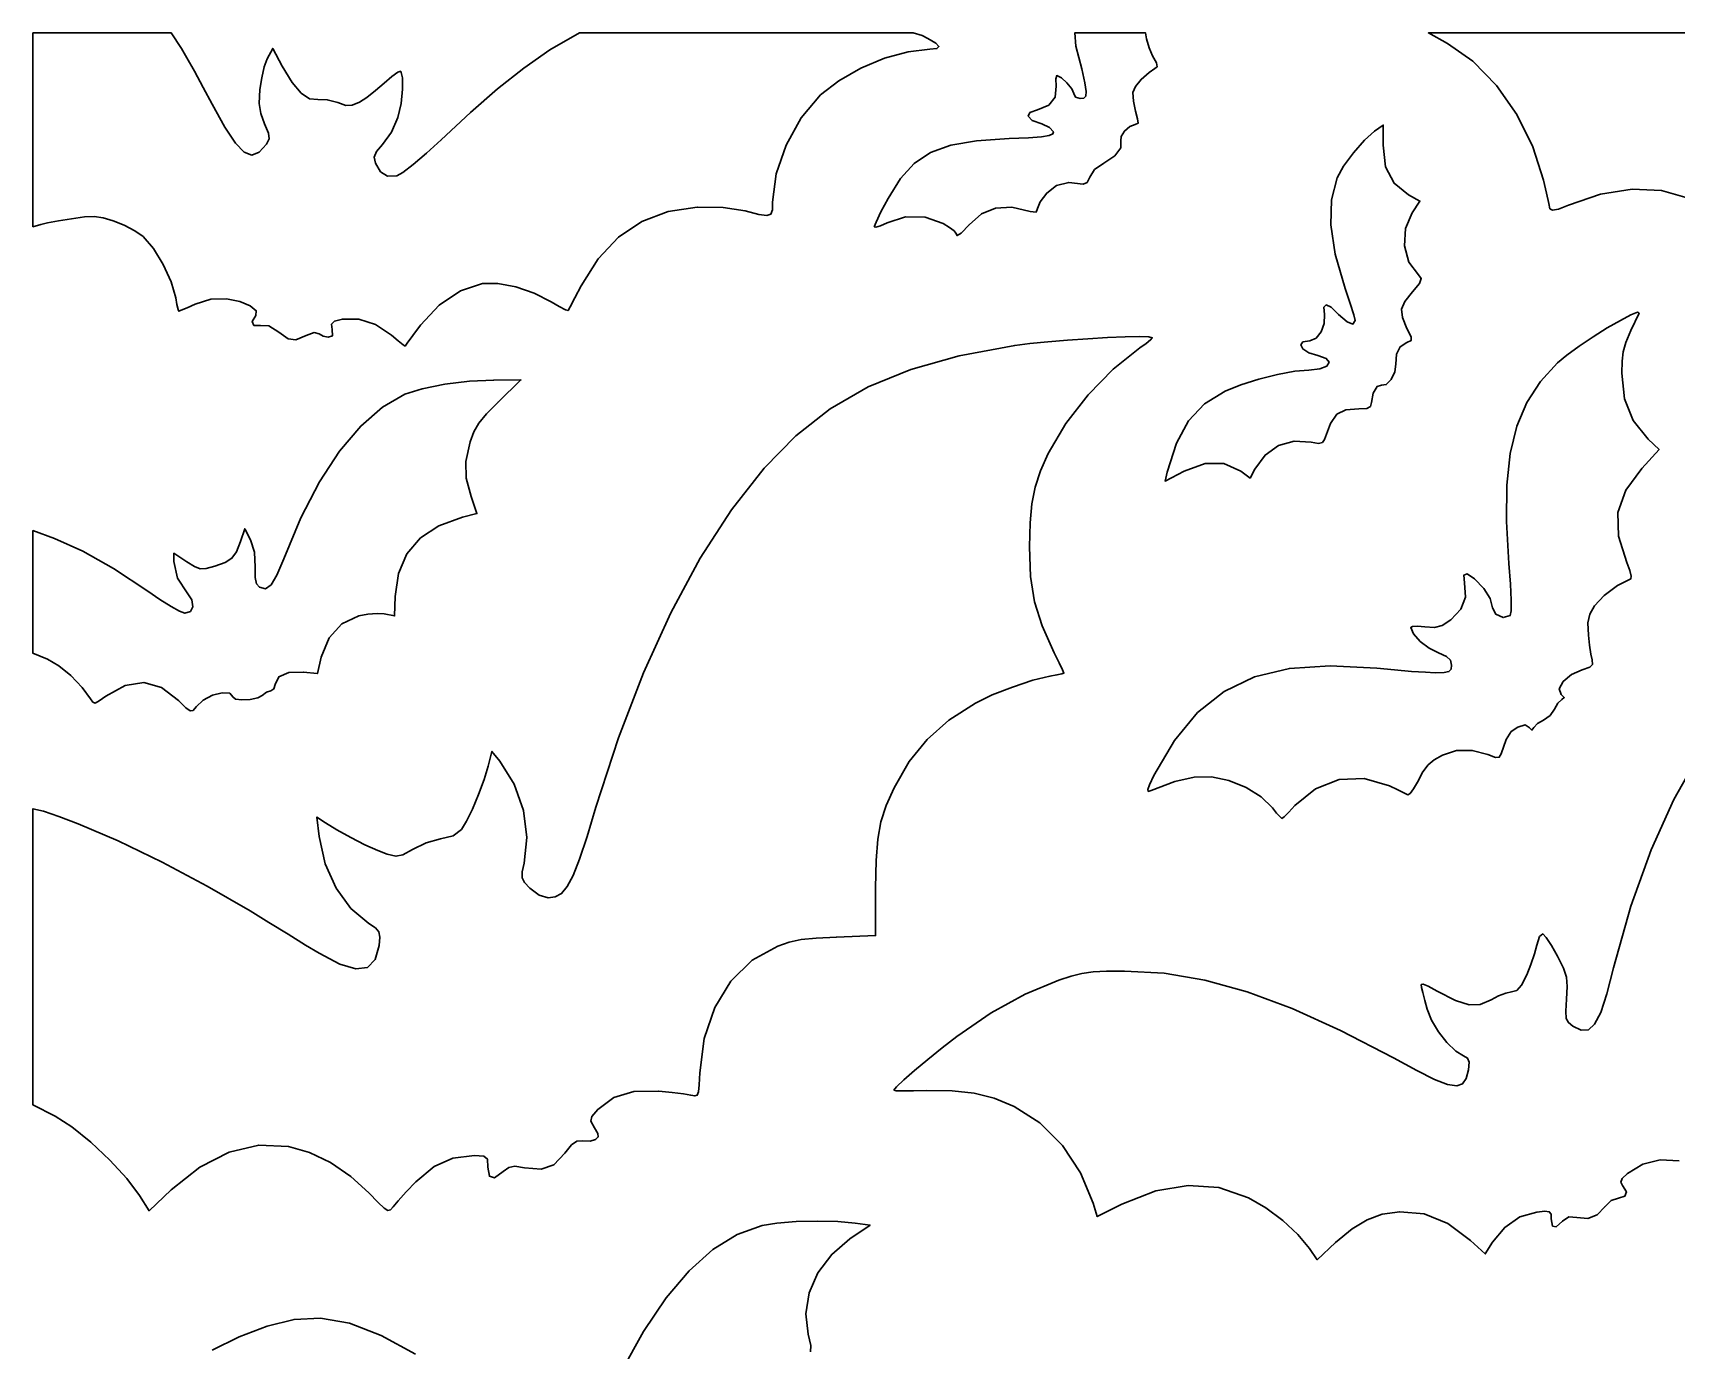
# Model space of a CAD drawing. Header units: millimetres. Extents: x -15 to 15, y -15 to 15.
# Drawn here: x -15 to -0.29, y 3.21 to 15 of the extents above; entities that cross this region are included whole.
import ezdxf

# ---------------------------------------------------------------- set-up
doc = ezdxf.new("R2010")
doc.units = ezdxf.units.MM
doc.layers.add('Векторный слой 1', color=7, linetype='Continuous', lineweight=30)

msp = doc.modelspace()

# ---------------------------------------------------------------- linework, layer by layer
at = {"layer": 'Векторный слой 1', "color": 18, "lineweight": 30, "true_color": 0x000000, "extrusion": (0, 0, -1)}
for points in [[(14.929, 13.285), (15, 13.265), (15, 13.265), (15, 15), (15, 15), (13.761, 15), (13.761, 15), (13.668, 14.859), (13.668, 14.859), (13.621, 14.777), (13.553, 14.656), (13.475, 14.512), (13.395, 14.362), (13.395, 14.362), (13.281, 14.157), (13.187, 14.014), (13.108, 13.932), (13.039, 13.906), (12.974, 13.931), (12.908, 14.005), (12.908, 14.005), (12.884, 14.052), (12.889, 14.103), (12.925, 14.187), (12.925, 14.187), (12.96, 14.277), (12.973, 14.369), (12.967, 14.492), (12.967, 14.492), (12.951, 14.597), (12.928, 14.696), (12.902, 14.768), (12.902, 14.768), (12.853, 14.861), (12.853, 14.861), (12.767, 14.703), (12.767, 14.703), (12.678, 14.556), (12.598, 14.459), (12.523, 14.409), (12.45, 14.403), (12.45, 14.403), (12.365, 14.401), (12.27, 14.376), (12.27, 14.376), (12.197, 14.35), (12.142, 14.352), (12.075, 14.38), (12.075, 14.38), (12.011, 14.421), (11.932, 14.483), (11.854, 14.551), (11.854, 14.551), (11.786, 14.611), (11.733, 14.649), (11.706, 14.656), (11.706, 14.656), (11.69, 14.599), (11.69, 14.495), (11.704, 14.368), (11.732, 14.244), (11.732, 14.244), (11.79, 14.111), (11.869, 14.002), (11.869, 14.002), (11.925, 13.938), (11.945, 13.889), (11.934, 13.835), (11.934, 13.835), (11.889, 13.757), (11.824, 13.718), (11.741, 13.72), (11.741, 13.72), (11.687, 13.751), (11.595, 13.822), (11.476, 13.922), (11.344, 14.042), (11.344, 14.042), (11.081, 14.286), (10.839, 14.5), (10.606, 14.685), (10.372, 14.848), (10.372, 14.848), (10.106, 15), (10.106, 15), (7.118, 15), (7.118, 15), (7.038, 14.975), (6.987, 14.95), (6.987, 14.95), (6.916, 14.907), (6.889, 14.877), (6.906, 14.859), (6.97, 14.853), (6.97, 14.853), (7.163, 14.831), (7.375, 14.773), (7.588, 14.683), (7.785, 14.571), (7.948, 14.444), (7.948, 14.444), (8.121, 14.24), (8.257, 13.996), (8.346, 13.737), (8.377, 13.484), (8.377, 13.484), (8.379, 13.415), (8.393, 13.376), (8.43, 13.364), (8.502, 13.375), (8.622, 13.406), (8.622, 13.406), (8.819, 13.438), (9.052, 13.441), (9.052, 13.441), (9.313, 13.402), (9.549, 13.312), (9.757, 13.17), (9.939, 12.978), (10.092, 12.736), (10.092, 12.736), (10.148, 12.628), (10.191, 12.548), (10.209, 12.515), (10.209, 12.515), (10.233, 12.522), (10.287, 12.551), (10.36, 12.594), (10.36, 12.594), (10.512, 12.671), (10.677, 12.726), (10.837, 12.756), (10.974, 12.756), (10.974, 12.756), (11.173, 12.691), (11.364, 12.564), (11.53, 12.384), (11.53, 12.384), (11.598, 12.291), (11.648, 12.224), (11.668, 12.197), (11.668, 12.197), (11.686, 12.209), (11.73, 12.243), (11.788, 12.293), (11.788, 12.293), (11.932, 12.39), (12.081, 12.439), (12.229, 12.438), (12.229, 12.438), (12.299, 12.42), (12.325, 12.394), (12.32, 12.346), (12.32, 12.346), (12.316, 12.289), (12.355, 12.275), (12.355, 12.275), (12.401, 12.284), (12.438, 12.305), (12.438, 12.305), (12.482, 12.317), (12.554, 12.29), (12.554, 12.29), (12.646, 12.252), (12.714, 12.261), (12.799, 12.322), (12.799, 12.322), (12.886, 12.377), (12.962, 12.38), (12.962, 12.38), (13.021, 12.381), (13.036, 12.416), (13.003, 12.471), (13.003, 12.471), (13, 12.513), (13.054, 12.558), (13.148, 12.596), (13.267, 12.619), (13.267, 12.619), (13.407, 12.616), (13.547, 12.571), (13.547, 12.571), (13.619, 12.54), (13.671, 12.518), (13.694, 12.509), (13.694, 12.509), (13.7, 12.525), (13.71, 12.568), (13.72, 12.629), (13.72, 12.629), (13.761, 12.771), (13.832, 12.927), (13.921, 13.07), (14.013, 13.176), (14.013, 13.176), (14.088, 13.229), (14.184, 13.28), (14.28, 13.319), (14.28, 13.319), (14.372, 13.344), (14.452, 13.355), (14.539, 13.352), (14.655, 13.337), (14.655, 13.337), (14.77, 13.318), (14.868, 13.299), (14.929, 13.285)], [(1.418, 13.426), (1.429, 13.474), (1.45, 13.565), (1.476, 13.681), (1.476, 13.681), (1.571, 13.98), (1.715, 14.268), (1.898, 14.528), (2.108, 14.746), (2.335, 14.906), (2.335, 14.906), (2.506, 15), (2.506, 15), (-0.833, 15)], [(0.19, 13.523), (0.419, 13.59), (0.682, 13.601), (0.965, 13.557), (1.253, 13.458), (1.253, 13.458), (1.343, 13.423), (1.396, 13.412), (1.418, 13.426)], [(4.989, 8.218), (5.014, 8.211), (5.019, 8.227), (5.003, 8.271), (4.963, 8.353), (4.963, 8.353), (4.779, 8.666), (4.572, 8.916), (4.336, 9.104), (4.064, 9.235), (3.75, 9.311), (3.387, 9.336), (2.967, 9.313), (2.967, 9.313), (2.81, 9.298), (2.659, 9.285), (2.532, 9.277), (2.445, 9.273), (2.445, 9.273), (2.366, 9.274), (2.322, 9.283), (2.303, 9.304), (2.299, 9.341), (2.299, 9.341), (2.309, 9.386), (2.345, 9.419), (2.416, 9.45), (2.416, 9.45), (2.5, 9.492), (2.581, 9.554), (2.641, 9.622), (2.665, 9.678), (2.665, 9.678), (2.648, 9.688), (2.603, 9.691), (2.539, 9.685), (2.539, 9.685), (2.451, 9.678), (2.384, 9.696), (2.306, 9.747), (2.306, 9.747), (2.216, 9.842), (2.175, 9.95), (2.182, 10.078), (2.182, 10.078), (2.188, 10.147), (2.159, 10.159), (2.093, 10.113), (2.093, 10.113), (2.011, 10.028), (1.954, 9.936), (1.933, 9.855), (1.933, 9.855), (1.902, 9.796), (1.837, 9.766), (1.775, 9.785), (1.775, 9.785), (1.766, 9.827), (1.766, 9.923), (1.772, 10.067), (1.786, 10.251), (1.786, 10.251), (1.808, 10.626), (1.805, 10.952), (1.774, 11.234), (1.715, 11.48), (1.625, 11.693), (1.504, 11.88), (1.35, 12.046), (1.35, 12.046), (1.267, 12.115), (1.157, 12.195), (1.032, 12.279), (0.905, 12.359), (0.788, 12.427), (0.693, 12.477), (0.633, 12.501), (0.62, 12.491), (0.62, 12.491), (0.693, 12.337), (0.739, 12.23), (0.763, 12.146), (0.773, 12.061), (0.775, 11.953), (0.775, 11.953), (0.751, 11.724), (0.674, 11.532), (0.538, 11.363), (0.538, 11.363), (0.441, 11.27), (0.441, 11.27), (0.596, 11.102), (0.596, 11.102), (0.739, 10.907), (0.809, 10.707), (0.805, 10.494), (0.731, 10.259), (0.731, 10.259), (0.703, 10.189), (0.69, 10.137), (0.694, 10.114), (0.694, 10.114), (0.813, 10.053), (0.933, 9.964), (1.019, 9.872), (1.019, 9.872), (1.062, 9.796), (1.078, 9.719), (1.074, 9.609), (1.074, 9.609), (1.064, 9.52), (1.052, 9.44), (1.04, 9.388), (1.04, 9.388), (1.036, 9.347), (1.062, 9.322), (1.13, 9.3), (1.13, 9.3), (1.226, 9.257), (1.3, 9.194), (1.335, 9.128), (1.317, 9.078), (1.317, 9.078), (1.29, 9.051), (1.312, 9.033), (1.312, 9.033), (1.347, 9.001), (1.378, 8.946), (1.378, 8.946), (1.417, 8.889), (1.475, 8.849), (1.475, 8.849), (1.53, 8.818), (1.561, 8.783), (1.561, 8.783), (1.579, 8.76), (1.604, 8.783), (1.604, 8.783), (1.641, 8.806), (1.706, 8.787), (1.706, 8.787), (1.764, 8.746), (1.809, 8.674), (1.856, 8.548), (1.856, 8.548), (1.872, 8.517), (1.905, 8.515), (1.975, 8.541), (1.975, 8.541), (2.114, 8.578), (2.254, 8.576), (2.38, 8.536), (2.38, 8.536), (2.455, 8.493), (2.509, 8.448), (2.555, 8.386), (2.605, 8.294), (2.605, 8.294), (2.64, 8.233), (2.67, 8.192), (2.689, 8.181), (2.689, 8.181), (2.719, 8.195), (2.779, 8.224), (2.856, 8.26), (2.856, 8.26), (3.08, 8.326), (3.306, 8.316), (3.518, 8.234), (3.703, 8.084), (3.703, 8.084), (3.757, 8.026), (3.799, 7.984), (3.819, 7.969), (3.819, 7.969), (3.834, 7.982), (3.865, 8.016), (3.903, 8.065), (3.903, 8.065), (4.004, 8.163), (4.139, 8.247), (4.292, 8.309), (4.447, 8.341), (4.447, 8.341), (4.603, 8.338), (4.777, 8.299), (4.989, 8.218)], [(14.868, 9.394), (15, 9.448), (15, 9.448), (15, 10.546), (15, 10.546), (14.807, 10.474), (14.807, 10.474), (14.552, 10.362), (14.279, 10.207), (13.971, 10.002), (13.971, 10.002), (13.862, 9.928), (13.763, 9.866), (13.686, 9.823), (13.64, 9.806), (13.64, 9.806), (13.589, 9.82), (13.567, 9.864), (13.577, 9.926), (13.62, 9.989), (13.62, 9.989), (13.706, 10.119), (13.738, 10.27), (13.738, 10.27), (13.738, 10.342), (13.738, 10.342), (13.622, 10.265), (13.622, 10.265), (13.553, 10.223), (13.503, 10.204), (13.448, 10.207), (13.37, 10.228), (13.37, 10.228), (13.277, 10.26), (13.218, 10.297), (13.178, 10.354), (13.142, 10.447), (13.142, 10.447), (13.103, 10.561), (13.103, 10.561), (13.052, 10.463), (13.052, 10.463), (13.017, 10.353), (13.01, 10.217), (13.01, 10.217), (13.01, 10.126), (12.997, 10.069), (12.97, 10.038), (12.97, 10.038), (12.918, 10.025), (12.868, 10.059), (12.815, 10.146), (12.754, 10.292), (12.754, 10.292), (12.601, 10.658), (12.433, 10.981), (12.254, 11.256), (12.065, 11.48), (11.87, 11.651), (11.67, 11.765), (11.67, 11.765), (11.514, 11.815), (11.313, 11.855), (11.092, 11.882), (10.874, 11.893), (10.874, 11.893), (10.631, 11.894), (10.631, 11.894), (10.835, 11.696), (10.835, 11.696), (10.939, 11.59), (11.008, 11.506), (11.053, 11.428), (11.085, 11.339), (11.085, 11.339), (11.123, 11.164), (11.121, 11.015), (11.077, 10.849), (11.077, 10.849), (11.024, 10.697), (11.024, 10.697), (11.155, 10.664), (11.155, 10.664), (11.365, 10.589), (11.531, 10.48), (11.651, 10.337), (11.727, 10.162), (11.756, 9.954), (11.756, 9.954), (11.761, 9.781), (11.761, 9.781), (11.854, 9.799), (11.854, 9.799), (11.919, 9.803), (12.001, 9.797), (12.081, 9.782), (12.081, 9.782), (12.233, 9.711), (12.348, 9.585), (12.418, 9.411), (12.418, 9.411), (12.453, 9.265), (12.453, 9.265), (12.579, 9.279), (12.579, 9.279), (12.709, 9.276), (12.798, 9.237), (12.83, 9.169), (12.83, 9.169), (12.842, 9.128), (12.87, 9.111), (12.87, 9.111), (12.909, 9.099), (12.946, 9.069), (12.946, 9.069), (12.987, 9.047), (13.054, 9.034), (13.128, 9.031), (13.187, 9.037), (13.211, 9.056), (13.211, 9.056), (13.238, 9.09), (13.305, 9.094), (13.391, 9.071), (13.476, 9.027), (13.539, 8.969), (13.539, 8.969), (13.565, 8.936), (13.591, 8.931), (13.63, 8.959), (13.696, 9.025), (13.696, 9.025), (13.848, 9.14), (14.008, 9.185), (14.175, 9.16), (14.346, 9.063), (14.346, 9.063), (14.406, 9.02), (14.441, 9.002), (14.463, 9.009), (14.483, 9.038), (14.483, 9.038), (14.558, 9.142), (14.659, 9.247), (14.768, 9.336), (14.868, 9.394)], [(9.73, 3.022), (9.533, 3.377), (9.331, 3.677), (9.125, 3.921), (8.913, 4.11), (8.695, 4.245), (8.472, 4.325), (8.472, 4.325), (8.339, 4.346), (8.167, 4.36), (7.978, 4.365), (7.794, 4.361), (7.638, 4.347), (7.638, 4.347), (7.505, 4.329), (7.505, 4.329), (7.685, 4.207), (7.685, 4.207), (7.848, 4.067), (7.971, 3.902), (8.05, 3.722), (8.08, 3.536), (8.058, 3.353), (8.058, 3.353), (8.034, 3.252), (8.038, 3.196)], [(13.396, 3.209), (13.153, 3.33), (12.902, 3.425), (12.662, 3.485), (12.662, 3.485), (12.425, 3.497), (12.165, 3.45), (11.882, 3.342), (11.574, 3.174)]]:
    msp.add_lwpolyline(points, dxfattribs=at)
at = {"layer": 'Векторный слой 1', "color": 18, "lineweight": 30, "true_color": 0x000000}
for points in [[(-7.469, 13.263), (-7.453, 13.26), (-7.412, 13.273), (-7.353, 13.299), (-7.353, 13.299), (-7.187, 13.352), (-7.011, 13.35), (-6.851, 13.295), (-6.851, 13.295), (-6.793, 13.259), (-6.753, 13.228), (-6.737, 13.207), (-6.737, 13.207), (-6.726, 13.185), (-6.688, 13.208), (-6.619, 13.282), (-6.619, 13.282), (-6.507, 13.38), (-6.381, 13.432), (-6.237, 13.439), (-6.071, 13.402), (-6.071, 13.402), (-6.019, 13.396), (-6.005, 13.428), (-6.005, 13.428), (-5.981, 13.488), (-5.923, 13.566), (-5.923, 13.566), (-5.835, 13.634), (-5.726, 13.661), (-5.597, 13.647), (-5.597, 13.647), (-5.562, 13.66), (-5.537, 13.71), (-5.537, 13.71), (-5.495, 13.777), (-5.411, 13.834), (-5.411, 13.834), (-5.315, 13.898), (-5.259, 13.971), (-5.259, 14.035), (-5.259, 14.035), (-5.257, 14.073), (-5.226, 14.121), (-5.18, 14.162), (-5.133, 14.179), (-5.133, 14.179), (-5.106, 14.191), (-5.111, 14.23), (-5.111, 14.23), (-5.13, 14.298), (-5.147, 14.39), (-5.147, 14.39), (-5.151, 14.465), (-5.13, 14.521), (-5.078, 14.583), (-5.078, 14.583), (-5.007, 14.646), (-4.954, 14.681), (-4.954, 14.681), (-4.935, 14.697), (-4.942, 14.732), (-4.976, 14.795), (-4.976, 14.795), (-5.007, 14.867), (-5.029, 14.947), (-5.038, 15), (-5.038, 15), (-5.673, 15), (-5.673, 15), (-5.662, 14.88), (-5.637, 14.781), (-5.609, 14.677), (-5.609, 14.677), (-5.583, 14.553), (-5.571, 14.476), (-5.573, 14.434), (-5.591, 14.417), (-5.624, 14.413), (-5.624, 14.413), (-5.665, 14.426), (-5.682, 14.456), (-5.682, 14.456), (-5.7, 14.5), (-5.742, 14.553), (-5.792, 14.599), (-5.833, 14.618), (-5.833, 14.618), (-5.843, 14.59), (-5.839, 14.523), (-5.839, 14.523), (-5.848, 14.425), (-5.905, 14.352), (-6.005, 14.311), (-6.005, 14.311), (-6.074, 14.286), (-6.089, 14.253), (-6.053, 14.217), (-5.967, 14.185), (-5.967, 14.185), (-5.898, 14.154), (-5.864, 14.115), (-5.864, 14.115), (-5.869, 14.095), (-5.901, 14.081), (-5.97, 14.071), (-6.086, 14.062), (-6.26, 14.055), (-6.26, 14.055), (-6.551, 14.035), (-6.782, 13.995), (-6.965, 13.929), (-7.111, 13.832), (-7.233, 13.696), (-7.344, 13.517), (-7.344, 13.517), (-7.407, 13.397), (-7.451, 13.306), (-7.469, 13.263)], [(-4.844, 11.068), (-4.863, 10.989), (-4.863, 10.989), (-4.694, 11.078), (-4.694, 11.078), (-4.506, 11.147), (-4.337, 11.146), (-4.186, 11.077), (-4.186, 11.077), (-4.102, 11.015), (-4.102, 11.015), (-4.06, 11.095), (-4.06, 11.095), (-3.968, 11.221), (-3.848, 11.306), (-3.708, 11.346), (-3.557, 11.337), (-3.557, 11.337), (-3.491, 11.326), (-3.455, 11.334), (-3.437, 11.362), (-3.437, 11.362), (-3.383, 11.503), (-3.325, 11.587), (-3.245, 11.627), (-3.129, 11.636), (-3.129, 11.636), (-3.058, 11.639), (-3.025, 11.656), (-3.017, 11.693), (-3.017, 11.693), (-3.001, 11.774), (-2.965, 11.836), (-2.926, 11.848), (-2.926, 11.848), (-2.884, 11.852), (-2.839, 11.898), (-2.806, 11.965), (-2.797, 12.034), (-2.797, 12.034), (-2.792, 12.124), (-2.758, 12.191), (-2.698, 12.23), (-2.698, 12.23), (-2.662, 12.246), (-2.662, 12.279), (-2.698, 12.355), (-2.698, 12.355), (-2.739, 12.451), (-2.747, 12.526), (-2.718, 12.596), (-2.65, 12.681), (-2.65, 12.681), (-2.586, 12.758), (-2.57, 12.801), (-2.594, 12.833), (-2.594, 12.833), (-2.68, 12.947), (-2.72, 13.094), (-2.712, 13.25), (-2.653, 13.39), (-2.653, 13.39), (-2.582, 13.495), (-2.582, 13.495), (-2.683, 13.549), (-2.683, 13.549), (-2.813, 13.654), (-2.889, 13.801), (-2.912, 13.994), (-2.912, 13.994), (-2.91, 14.175), (-2.91, 14.175), (-2.988, 14.12), (-2.988, 14.12), (-3.079, 14.039), (-3.177, 13.927), (-3.265, 13.808), (-3.322, 13.704), (-3.322, 13.704), (-3.375, 13.507), (-3.381, 13.282), (-3.34, 13.019), (-3.25, 12.711), (-3.25, 12.711), (-3.206, 12.579), (-3.175, 12.476), (-3.163, 12.425), (-3.163, 12.425), (-3.182, 12.393), (-3.234, 12.413), (-3.31, 12.48), (-3.31, 12.48), (-3.377, 12.544), (-3.421, 12.565), (-3.442, 12.544), (-3.437, 12.48), (-3.437, 12.48), (-3.438, 12.4), (-3.465, 12.324), (-3.512, 12.267), (-3.569, 12.245), (-3.569, 12.245), (-3.63, 12.234), (-3.648, 12.207), (-3.629, 12.171), (-3.577, 12.136), (-3.497, 12.111), (-3.497, 12.111), (-3.421, 12.085), (-3.396, 12.052), (-3.416, 12.018), (-3.478, 11.992), (-3.577, 11.982), (-3.577, 11.982), (-3.702, 11.971), (-3.857, 11.943), (-4.024, 11.9), (-4.186, 11.849), (-4.326, 11.792), (-4.326, 11.792), (-4.511, 11.679), (-4.654, 11.527), (-4.762, 11.327), (-4.844, 11.068)], [(-14.8, 5.304), (-14.651, 5.209), (-14.481, 5.071), (-14.31, 4.911), (-14.159, 4.746), (-14.046, 4.595), (-14.046, 4.595), (-13.96, 4.458), (-13.96, 4.458), (-13.761, 4.646), (-13.761, 4.646), (-13.504, 4.849), (-13.242, 4.983), (-12.977, 5.045), (-12.712, 5.034), (-12.712, 5.034), (-12.524, 4.98), (-12.334, 4.888), (-12.152, 4.765), (-11.991, 4.617), (-11.991, 4.617), (-11.909, 4.531), (-11.855, 4.48), (-11.822, 4.461), (-11.798, 4.467), (-11.775, 4.493), (-11.775, 4.493), (-11.731, 4.546), (-11.658, 4.626), (-11.57, 4.716), (-11.57, 4.716), (-11.406, 4.855), (-11.241, 4.929), (-11.047, 4.951), (-11.047, 4.951), (-10.963, 4.947), (-10.931, 4.92), (-10.926, 4.849), (-10.926, 4.849), (-10.912, 4.766), (-10.868, 4.753), (-10.791, 4.808), (-10.791, 4.808), (-10.74, 4.846), (-10.685, 4.856), (-10.599, 4.843), (-10.599, 4.843), (-10.448, 4.829), (-10.336, 4.869), (-10.238, 4.973), (-10.238, 4.973), (-10.177, 5.048), (-10.129, 5.08), (-10.076, 5.082), (-10.076, 5.082), (-10.012, 5.08), (-9.962, 5.095), (-9.962, 5.095), (-9.939, 5.118), (-9.942, 5.149), (-9.972, 5.201), (-9.972, 5.201), (-10.004, 5.259), (-9.996, 5.302), (-9.942, 5.364), (-9.942, 5.364), (-9.799, 5.47), (-9.62, 5.524), (-9.396, 5.528), (-9.396, 5.528), (-9.278, 5.516), (-9.176, 5.504), (-9.11, 5.492), (-9.11, 5.492), (-9.074, 5.486), (-9.052, 5.493), (-9.04, 5.523), (-9.034, 5.586), (-9.03, 5.692), (-9.03, 5.692), (-8.991, 6), (-8.896, 6.277), (-8.751, 6.512), (-8.561, 6.699), (-8.331, 6.827), (-8.331, 6.827), (-8.23, 6.861), (-8.121, 6.884), (-7.986, 6.898), (-7.806, 6.907), (-7.806, 6.907), (-7.455, 6.92), (-7.455, 6.92), (-7.455, 7.349), (-7.455, 7.349), (-7.451, 7.593), (-7.436, 7.783), (-7.407, 7.939), (-7.36, 8.085), (-7.288, 8.244), (-7.288, 8.244), (-7.154, 8.478), (-6.994, 8.676), (-6.8, 8.848), (-6.561, 9.002), (-6.561, 9.002), (-6.413, 9.074), (-6.231, 9.145), (-6.048, 9.205), (-5.895, 9.242), (-5.895, 9.242), (-5.832, 9.253), (-5.787, 9.263), (-5.77, 9.27), (-5.77, 9.27), (-5.782, 9.298), (-5.813, 9.362), (-5.856, 9.451), (-5.856, 9.451), (-5.965, 9.693), (-6.033, 9.909), (-6.068, 10.133), (-6.078, 10.4), (-6.078, 10.4), (-6.073, 10.614), (-6.058, 10.786), (-6.028, 10.935), (-5.979, 11.079), (-5.909, 11.235), (-5.909, 11.235), (-5.751, 11.504), (-5.553, 11.761), (-5.328, 11.991), (-5.089, 12.18), (-5.089, 12.18), (-5.034, 12.219), (-4.994, 12.252), (-4.979, 12.271), (-4.979, 12.271), (-5.01, 12.279), (-5.095, 12.281), (-5.221, 12.279), (-5.378, 12.273), (-5.554, 12.263), (-5.736, 12.25), (-5.914, 12.235), (-6.076, 12.219), (-6.21, 12.202), (-6.21, 12.202), (-6.707, 12.11), (-7.141, 11.988), (-7.523, 11.831), (-7.863, 11.634), (-8.17, 11.393), (-8.454, 11.103), (-8.454, 11.103), (-8.746, 10.731), (-9.025, 10.298), (-9.288, 9.81), (-9.534, 9.272), (-9.758, 8.691), (-9.959, 8.071), (-9.959, 8.071), (-10.039, 7.806), (-10.106, 7.605), (-10.163, 7.458), (-10.216, 7.359), (-10.267, 7.297), (-10.323, 7.267), (-10.386, 7.258), (-10.386, 7.258), (-10.466, 7.282), (-10.55, 7.345), (-10.55, 7.345), (-10.598, 7.396), (-10.62, 7.438), (-10.62, 7.49), (-10.602, 7.57), (-10.602, 7.57), (-10.577, 7.798), (-10.609, 8.04), (-10.692, 8.275), (-10.82, 8.481), (-10.82, 8.481), (-10.891, 8.569), (-10.891, 8.569), (-10.924, 8.437), (-10.924, 8.437), (-10.96, 8.316), (-11.009, 8.183), (-11.064, 8.053), (-11.117, 7.943), (-11.163, 7.869), (-11.163, 7.869), (-11.236, 7.813), (-11.35, 7.786), (-11.35, 7.786), (-11.479, 7.752), (-11.602, 7.692), (-11.602, 7.692), (-11.687, 7.642), (-11.75, 7.63), (-11.829, 7.648), (-11.829, 7.648), (-11.913, 7.681), (-12.027, 7.734), (-12.154, 7.799), (-12.278, 7.868), (-12.381, 7.931), (-12.381, 7.931), (-12.457, 7.981), (-12.457, 7.981), (-12.436, 7.806), (-12.436, 7.806), (-12.382, 7.562), (-12.286, 7.345), (-12.154, 7.164), (-11.992, 7.029), (-11.992, 7.029), (-11.933, 6.99), (-11.903, 6.954), (-11.895, 6.907), (-11.901, 6.831), (-11.901, 6.831), (-11.935, 6.705), (-12.004, 6.636), (-12.109, 6.622), (-12.253, 6.665), (-12.437, 6.763), (-12.437, 6.763), (-12.558, 6.836), (-12.715, 6.932), (-12.888, 7.038), (-13.056, 7.141), (-13.056, 7.141), (-13.439, 7.364), (-13.841, 7.577), (-14.235, 7.767), (-14.594, 7.921), (-14.594, 7.921), (-14.768, 7.987), (-14.906, 8.033), (-15, 8.056), (-15, 8.056), (-15, 5.405), (-15, 5.405), (-14.8, 5.304)], [(-0.089, 8.53), (-0.31, 8.139), (-0.513, 7.689), (-0.693, 7.185), (-0.848, 6.631), (-0.848, 6.631), (-0.909, 6.398), (-0.964, 6.233), (-1.018, 6.128), (-1.074, 6.077), (-1.138, 6.074), (-1.214, 6.111), (-1.214, 6.111), (-1.253, 6.141), (-1.272, 6.179), (-1.276, 6.243), (-1.269, 6.352), (-1.269, 6.352), (-1.263, 6.464), (-1.27, 6.547), (-1.298, 6.628), (-1.351, 6.736), (-1.351, 6.736), (-1.405, 6.832), (-1.452, 6.904), (-1.483, 6.935), (-1.483, 6.935), (-1.512, 6.911), (-1.536, 6.835), (-1.536, 6.835), (-1.556, 6.758), (-1.588, 6.663), (-1.626, 6.57), (-1.626, 6.57), (-1.674, 6.476), (-1.716, 6.429), (-1.763, 6.416), (-1.763, 6.416), (-1.812, 6.406), (-1.878, 6.381), (-1.945, 6.346), (-1.945, 6.346), (-2.042, 6.303), (-2.142, 6.3), (-2.263, 6.339), (-2.427, 6.423), (-2.427, 6.423), (-2.508, 6.467), (-2.554, 6.487), (-2.571, 6.482), (-2.569, 6.457), (-2.569, 6.457), (-2.557, 6.41), (-2.538, 6.34), (-2.518, 6.262), (-2.518, 6.262), (-2.479, 6.164), (-2.416, 6.059), (-2.34, 5.962), (-2.262, 5.885), (-2.192, 5.843), (-2.192, 5.843), (-2.155, 5.824), (-2.142, 5.787), (-2.148, 5.72), (-2.148, 5.72), (-2.167, 5.642), (-2.2, 5.594), (-2.253, 5.576), (-2.334, 5.588), (-2.451, 5.633), (-2.61, 5.712), (-2.819, 5.825), (-2.819, 5.825), (-3.292, 6.072), (-3.726, 6.269), (-4.129, 6.418), (-4.509, 6.522), (-4.873, 6.583), (-5.228, 6.603), (-5.228, 6.603), (-5.388, 6.602), (-5.509, 6.596), (-5.608, 6.582), (-5.704, 6.558), (-5.814, 6.522), (-5.814, 6.522), (-6.116, 6.396), (-6.422, 6.228), (-6.729, 6.016), (-6.729, 6.016), (-6.86, 5.916), (-6.989, 5.812), (-7.107, 5.714), (-7.204, 5.63), (-7.269, 5.568), (-7.293, 5.537)], [(-7.293, 5.537), (-7.27, 5.532), (-7.208, 5.53), (-7.116, 5.53), (-7.003, 5.533), (-7.003, 5.533), (-6.771, 5.532), (-6.574, 5.51), (-6.395, 5.464), (-6.214, 5.39), (-6.214, 5.39), (-5.985, 5.245), (-5.783, 5.043), (-5.62, 4.798), (-5.507, 4.524), (-5.507, 4.524), (-5.471, 4.405), (-5.471, 4.405), (-5.25, 4.516), (-5.25, 4.516), (-4.947, 4.636), (-4.657, 4.685), (-4.381, 4.665), (-4.117, 4.574), (-4.117, 4.574), (-3.961, 4.483), (-3.809, 4.37), (-3.675, 4.245), (-3.572, 4.121), (-3.572, 4.121), (-3.502, 4.019), (-3.502, 4.019), (-3.337, 4.172), (-3.337, 4.172), (-3.19, 4.295), (-3.056, 4.377), (-2.919, 4.426), (-2.763, 4.448), (-2.763, 4.448), (-2.545, 4.429), (-2.333, 4.344), (-2.128, 4.191), (-2.128, 4.191), (-1.997, 4.071), (-1.997, 4.071), (-1.933, 4.175), (-1.933, 4.175), (-1.823, 4.309), (-1.687, 4.402), (-1.537, 4.446), (-1.537, 4.446), (-1.463, 4.453), (-1.424, 4.448), (-1.408, 4.427), (-1.406, 4.384), (-1.406, 4.384), (-1.395, 4.321), (-1.362, 4.314), (-1.305, 4.363), (-1.305, 4.363), (-1.249, 4.402), (-1.176, 4.396), (-1.176, 4.396), (-1.079, 4.388), (-0.996, 4.42), (-0.927, 4.494), (-0.927, 4.494), (-0.871, 4.55), (-0.804, 4.571), (-0.804, 4.571), (-0.747, 4.587), (-0.734, 4.628), (-0.768, 4.684), (-0.768, 4.684), (-0.784, 4.712), (-0.771, 4.745), (-0.724, 4.791), (-0.724, 4.791), (-0.587, 4.875), (-0.43, 4.913), (-0.261, 4.903)]]:
    msp.add_lwpolyline(points, dxfattribs=at)

doc.saveas('drawing.dxf')
